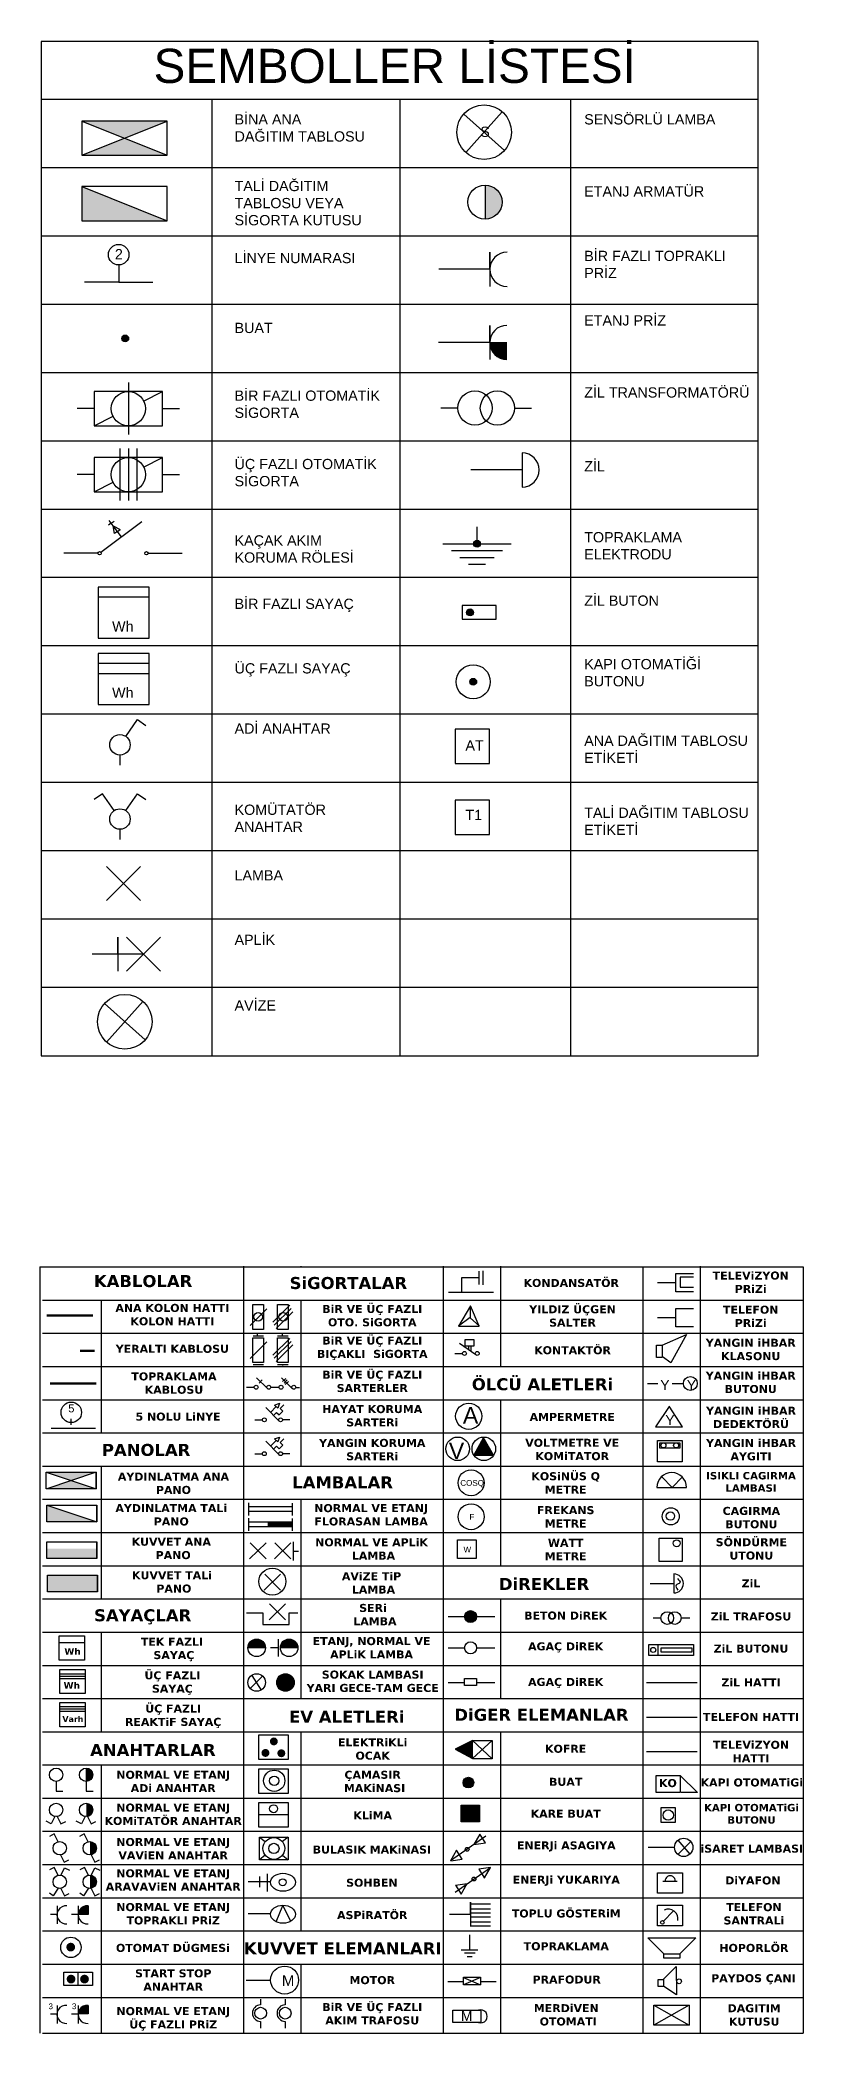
# Model space of a CAD drawing. Header units: millimetres. Extents: x 1527 to 1731, y 654 to 738.
# Drawn here: x 1526.87 to 1545.43, y 673.92 to 722.36 of the extents above; entities that cross this region are included whole.
import ezdxf

# ---------------------------------------------------------------- set-up
doc = ezdxf.new("R2010")
doc.units = ezdxf.units.MM
for name, pattern in [('ACAD_ISO04W100', [30, 24, -3, 0, -3]), ('ACAD_ISO08W100', [36, 24, -3, 6, -3]), ('ACAD_ISO12W100', [21, 12, -3, 0, -3, 0, -3]), ('ACAD_ISO14W100', [24, 12, -3, 0, -3, 0, -3, 0, -3])]:
    doc.linetypes.add(name, pattern=pattern)
doc.layers.add('aydınlatma', color=5, linetype='Continuous')
doc.layers.add('semboller', color=7, linetype='Continuous')
doc.styles.get("Standard").update_dxf_attribs({"font": 'arial.ttf'})

msp = doc.modelspace()

# ---------------------------------------------------------------- hatches: boundary and pattern name
for color, points in [(0, [(1537.655, 688.391), (1537.422, 687.965, 0.007283), (1537.427, 687.958), (1537.903, 687.958, 0.000338), (1537.903, 687.958)]), (256, [(1527.632, 687.343), (1527.036, 687.142), (1528.235, 687.142), (1528.235, 687.142)]), (256, [(1527.039, 686.745), (1527.039, 686.745), (1527.039, 686.341), (1528.253, 686.341), (1528.253, 686.341)]), (0, [(1533.006, 686.339), (1532.419, 686.339), (1532.419, 686.225), (1533.006, 686.225)]), (256, [(1528.253, 685.69), (1527.039, 685.69), (1527.039, 685.451), (1528.253, 685.451)]), (256, [(1528.271, 685.042), (1527.057, 685.042), (1527.057, 684.637), (1528.271, 684.637)]), (0, [(1537.49, 684.038, 1), (1537.198, 684.038, 1)]), (0, [(1532.353, 683.288, 0.959216), (1531.927, 683.288)]), (0, [(1532.717, 683.288), (1533.142, 683.288, 0.959216)]), (0, [(1533.054, 682.437, 1), (1532.628, 682.437, 1)]), (0, [(1532.656, 681.005, 1), (1532.463, 681.005, 1)]), (0, [(1532.452, 680.725, 1), (1532.258, 680.725, 1)]), (0, [(1532.838, 680.717, 1), (1532.644, 680.717, 1)]), (0, [(1537.39, 680.586), (1537.39, 681.03), (1536.968, 680.816)]), (0, [(1527.998, 680.03, 0.405767), (1528.157, 680.194, 0.405767), (1527.998, 680.357)]), (0, [(1537.42, 680.003, 1), (1537.16, 680.003, 1)]), (0, [(1527.998, 679.177, 0.405767), (1528.157, 679.34, 0.405767), (1527.998, 679.504)]), (0, [(1537.558, 679.459), (1537.114, 679.459), (1537.114, 679.054), (1537.558, 679.054)]), (0, [(1528.087, 678.246, 0.405767), (1528.245, 678.409, 0.405767), (1528.087, 678.572)]), (0, [(1528.087, 677.43, 0.405767), (1528.245, 677.594, 0.405767), (1528.087, 677.757)]), (0, [(1528.043, 677.01, 0.432188), (1527.802, 676.8), (1528.043, 676.8)]), (0, [(1527.513, 676.006, 1), (1527.727, 676.006, 1)]), (0, [(1527.521, 675.229, 1), (1527.735, 675.229, 1)]), (0, [(1527.848, 675.229, 1), (1528.062, 675.229, 1)]), (0, [(1528.043, 674.381), (1528.043, 674.591, 0.432188), (1527.802, 674.381)])]:
    msp.add_hatch(color=color).paths.add_polyline_path(points)
h = msp.add_hatch(color=256)
h.paths.add_polyline_path([(1528.235, 687.546), (1527.022, 687.546), (1527.632, 687.343)])
h.paths.add_polyline_path([(1527.632, 687.343), (1527.036, 687.142), (1528.235, 687.142), (1528.235, 687.142)])
at = {"layer": 'semboller'}
h = msp.add_hatch(color=256, dxfattribs=at)
h.dxf.hatch_style = 1
h.paths.add_polyline_path([(1529.962, 720.382), (1527.887, 720.382), (1528.925, 719.967)])
h.paths.add_polyline_path([(1529.962, 719.552), (1528.925, 719.967), (1527.887, 719.552)])
h.paths.add_polyline_path([(1527.887, 718.791), (1527.887, 717.961), (1529.962, 717.961)])
h = msp.add_hatch(color=256, dxfattribs=at)
h.dxf.hatch_style = 1
h.paths.add_polyline_path([(1538.109, 718.414, 0.414214), (1537.694, 718.829), (1537.694, 717.999, 0.414214)])
h = msp.add_hatch(color=256, dxfattribs=at)
h.dxf.hatch_style = 1
h.paths.add_polyline_path([(1529.029, 715.101, 1), (1528.863, 715.101, 1)])
h = msp.add_hatch(color=256, dxfattribs=at)
h.dxf.hatch_style = 1
h.paths.add_polyline_path([(1538.225, 715.003), (1537.81, 715.003, 0.414214), (1538.225, 714.588)])
h = msp.add_hatch(color=256, dxfattribs=at)
h.dxf.hatch_style = 1
h.paths.add_polyline_path([(1537.583, 710.11), (1537.417, 710.11, 1)])
h.paths.add_polyline_path([(1537.5, 710.193, 0.414214), (1537.417, 710.11), (1537.5, 710.11)])
h.paths.add_polyline_path([(1537.5, 710.193), (1537.5, 710.11), (1537.583, 710.11, 0.414214)])
h = msp.add_hatch(color=256, dxfattribs=at)
h.dxf.hatch_style = 1
h.paths.add_polyline_path([(1537.412, 708.444, 1), (1537.246, 708.444, 1)])
h = msp.add_hatch(color=256, dxfattribs=at)
h.dxf.hatch_style = 1
h.paths.add_polyline_path([(1537.49, 706.756, 1), (1537.324, 706.756, 1)])

# ---------------------------------------------------------------- linework, layer by layer
for p, q in [((1526.869, 692.537), (1545.43, 692.537)), ((1526.869, 692.537), (1526.869, 673.916)), ((1531.822, 692.551), (1531.822, 673.916)), ((1533.215, 692.551), (1533.215, 692.537)), ((1536.678, 692.551), (1536.678, 673.916)), ((1538.071, 692.551), (1538.071, 690.116)), ((1541.535, 692.537), (1541.535, 673.916)), ((1542.927, 692.551), (1542.927, 673.916)), ((1545.43, 692.537), (1545.43, 673.916)), ((1526.937, 691.73), (1545.43, 691.73)), ((1528.359, 691.73), (1528.359, 688.502)), ((1533.215, 691.73), (1533.215, 687.696)), ((1526.937, 690.923), (1545.43, 690.923)), ((1526.937, 690.116), (1545.43, 690.116)), ((1526.937, 689.309), (1545.43, 689.309)), ((1527.622, 688.844), (1527.622, 688.702)), ((1538.071, 689.309), (1538.071, 685.275)), ((1526.937, 688.502), (1545.43, 688.502)), ((1527.143, 688.621), (1528.22, 688.621)), ((1526.937, 687.696), (1545.43, 687.696)), ((1527.022, 687.546), (1528.235, 687.142)), ((1528.235, 687.546), (1527.036, 687.142)), ((1528.235, 687.142), (1528.235, 687.546)), ((1528.359, 687.696), (1528.359, 684.468)), ((1526.937, 686.889), (1545.43, 686.889)), ((1527.039, 686.745), (1528.253, 686.341)), ((1528.253, 686.341), (1528.253, 686.745)), ((1533.215, 686.889), (1533.215, 682.047)), ((1526.937, 686.082), (1545.43, 686.082)), ((1528.253, 685.451), (1528.253, 685.855)), ((1526.937, 685.275), (1545.43, 685.275)), ((1528.271, 684.637), (1528.271, 685.042)), ((1526.937, 684.468), (1545.43, 684.468)), ((1538.071, 684.468), (1538.071, 682.047)), ((1526.937, 683.661), (1545.43, 683.661)), ((1528.359, 683.661), (1528.359, 681.241)), ((1526.937, 682.854), (1545.43, 682.854)), ((1526.937, 682.047), (1545.43, 682.047)), ((1526.937, 681.241), (1545.43, 681.241)), ((1533.215, 681.241), (1533.215, 676.399)), ((1538.071, 681.241), (1538.071, 673.916)), ((1526.937, 680.434), (1545.43, 680.434)), ((1528.359, 680.434), (1528.359, 673.916)), ((1526.937, 679.627), (1545.43, 679.627)), ((1526.937, 678.82), (1545.43, 678.82)), ((1526.937, 678.013), (1545.43, 678.013)), ((1526.937, 677.206), (1545.43, 677.206)), ((1526.937, 676.399), (1545.43, 676.399)), ((1526.937, 675.593), (1545.43, 675.593)), ((1533.215, 675.593), (1533.215, 673.916)), ((1526.937, 674.785), (1545.43, 674.785)), ((1526.937, 673.916), (1545.43, 673.916))]:
    msp.add_line(p, q)
at = {"color": 0}
for p, q in [((1537.133, 691.924), (1537.133, 692.281)), ((1537.133, 692.281), (1537.546, 692.281)), ((1537.546, 692.432), (1537.546, 692.106)), ((1537.641, 692.44), (1537.641, 692.098)), ((1542.333, 692.379), (1542.763, 692.379)), ((1542.333, 691.934), (1542.333, 692.379)), ((1542.44, 692.287), (1542.44, 692.041)), ((1542.763, 692.287), (1542.44, 692.287)), ((1536.807, 691.924), (1537.903, 691.924)), ((1542.333, 692.149), (1541.887, 692.149)), ((1542.763, 691.934), (1542.333, 691.934)), ((1542.44, 692.041), (1542.763, 692.041)), ((1532.391, 691.521), (1531.982, 691.113)), ((1532.947, 691.603), (1532.538, 691.194)), ((1532.98, 691.529), (1532.571, 691.121)), ((1533.021, 691.448), (1532.612, 691.039)), ((1537.34, 691.59), (1537.046, 691.098)), ((1537.332, 691.304), (1537.046, 691.098)), ((1537.332, 691.574), (1537.332, 691.304)), ((1537.332, 691.296), (1537.562, 691.098)), ((1537.554, 691.098), (1537.34, 691.59)), ((1542.333, 691.296), (1541.887, 691.296)), ((1542.333, 691.527), (1542.763, 691.527)), ((1542.333, 691.081), (1542.333, 691.527)), ((1532.053, 690.861), (1532.31, 690.861)), ((1532.162, 690.859), (1532.162, 690.901)), ((1532.947, 690.798), (1532.538, 690.389)), ((1532.648, 690.861), (1532.911, 690.861)), ((1532.769, 690.859), (1532.769, 690.901)), ((1537.046, 691.098), (1537.554, 691.098)), ((1542.002, 690.634), (1542.594, 690.895)), ((1542.594, 690.895), (1542.21, 690.204)), ((1542.763, 691.081), (1542.333, 691.081)), ((1532.391, 690.716), (1531.982, 690.308)), ((1532.98, 690.724), (1532.571, 690.316)), ((1533.021, 690.643), (1532.612, 690.234)), ((1536.958, 690.433), (1537.146, 690.433)), ((1537.468, 690.403), (1537.076, 690.675)), ((1537.29, 690.612), (1537.29, 690.533)), ((1537.346, 690.612), (1537.346, 690.485)), ((1542.21, 690.204), (1542.01, 690.35)), ((1532.053, 690.165), (1532.31, 690.165)), ((1532.401, 689.584), (1532.14, 689.845)), ((1532.175, 690.166), (1532.175, 690.145)), ((1532.648, 690.165), (1532.911, 690.165)), ((1533.007, 689.584), (1532.746, 689.845)), ((1532.849, 689.827), (1532.771, 689.748)), ((1532.773, 690.166), (1532.773, 690.141)), ((1531.891, 689.614), (1532.079, 689.614)), ((1532.279, 689.79), (1532.2, 689.711)), ((1532.485, 689.614), (1532.686, 689.614)), ((1532.886, 689.79), (1532.807, 689.711)), ((1532.916, 689.754), (1532.837, 689.675)), ((1533.092, 689.608), (1533.183, 689.608)), ((1541.641, 689.702), (1541.895, 689.702)), ((1542.241, 689.702), (1542.522, 689.702)), ((1532.686, 688.79), (1532.362, 689.121)), ((1532.475, 689.002), (1532.615, 689.143)), ((1532.548, 688.929), (1532.622, 689.002)), ((1532.573, 689.178), (1532.695, 689.222)), ((1532.656, 689.105), (1532.577, 689.178)), ((1532.622, 689.002), (1532.685, 688.939)), ((1532.695, 689.222), (1532.656, 689.105)), ((1532.685, 688.939), (1532.778, 689.032)), ((1532.715, 689.095), (1532.803, 689.183)), ((1532.778, 689.032), (1532.715, 689.095)), ((1542.172, 689.145), (1541.841, 688.654)), ((1542.495, 688.654), (1542.172, 689.153)), ((1532.1, 688.82), (1532.288, 688.82)), ((1532.573, 688.355), (1532.695, 688.399)), ((1532.656, 688.282), (1532.577, 688.355)), ((1532.695, 688.399), (1532.656, 688.282)), ((1532.715, 688.272), (1532.803, 688.36)), ((1532.952, 688.82), (1532.764, 688.82)), ((1537.657, 688.394), (1537.419, 687.958)), ((1537.903, 687.958), (1537.649, 688.402)), ((1541.841, 688.654), (1542.495, 688.654)), ((1532.1, 687.997), (1532.288, 687.997)), ((1532.686, 687.967), (1532.362, 688.298)), ((1532.475, 688.179), (1532.615, 688.32)), ((1532.548, 688.106), (1532.622, 688.179)), ((1532.622, 688.179), (1532.685, 688.116)), ((1532.685, 688.116), (1532.778, 688.208)), ((1532.778, 688.208), (1532.715, 688.272)), ((1532.952, 687.997), (1532.764, 687.997)), ((1537.419, 687.958), (1537.903, 687.958)), ((1541.995, 687.439), (1542.248, 687.178)), ((1542.248, 687.178), (1542.494, 687.432)), ((1541.872, 687.178), (1542.594, 687.178)), ((1531.942, 686.806), (1531.942, 686.498)), ((1531.942, 686.715), (1533.006, 686.715)), ((1531.942, 686.6), (1533.006, 686.6)), ((1531.942, 686.431), (1531.942, 686.122)), ((1533.006, 686.795), (1533.006, 686.498)), ((1533.006, 686.419), (1533.006, 686.122)), ((1531.942, 686.339), (1533.006, 686.339)), ((1531.942, 686.225), (1533.006, 686.225)), ((1532.419, 686.339), (1532.419, 686.225)), ((1532.37, 685.833), (1531.971, 685.446)), ((1531.982, 685.833), (1532.37, 685.446)), ((1532.973, 685.833), (1532.575, 685.446)), ((1532.585, 685.833), (1532.973, 685.446)), ((1533.027, 685.855), (1533.027, 685.403)), ((1533.027, 685.629), (1533.156, 685.629)), ((1542.286, 685.074), (1542.286, 684.613)), ((1541.71, 684.843), (1542.294, 684.843)), ((1531.891, 684.131), (1532.29, 684.131)), ((1532.29, 684.131), (1532.29, 683.847)), ((1532.84, 684.345), (1532.442, 683.957)), ((1532.452, 684.345), (1532.84, 683.957)), ((1532.929, 683.847), (1532.929, 684.131)), ((1532.929, 684.131), (1533.142, 684.131)), ((1536.8, 684.038), (1537.198, 684.038)), ((1537.49, 684.038), (1537.934, 684.038)), ((1541.779, 684.006), (1541.971, 684.006)), ((1542.463, 684.006), (1542.678, 684.006)), ((1532.29, 683.847), (1532.929, 683.847)), ((1527.343, 683.409), (1527.964, 683.409)), ((1531.927, 683.288), (1532.353, 683.288)), ((1532.663, 683.279), (1532.477, 683.279)), ((1532.663, 683.491), (1532.663, 683.066)), ((1532.717, 683.288), (1533.142, 683.288)), ((1536.8, 683.28), (1537.198, 683.28)), ((1537.49, 683.28), (1537.934, 683.28)), ((1541.894, 683.358), (1541.894, 683.09)), ((1527.353, 682.65), (1527.974, 682.65)), ((1527.353, 682.592), (1527.974, 682.592)), ((1532.291, 682.597), (1531.981, 682.287)), ((1532.025, 682.606), (1532.247, 682.251)), ((1527.353, 682.535), (1527.974, 682.535)), ((1536.8, 682.439), (1537.198, 682.439)), ((1537.49, 682.439), (1537.934, 682.439)), ((1527.353, 681.853), (1527.974, 681.853)), ((1527.353, 681.795), (1527.974, 681.795)), ((1527.353, 681.738), (1527.974, 681.738)), ((1537.39, 681.03), (1536.968, 680.816)), ((1536.968, 680.816), (1537.39, 680.586)), ((1537.865, 681.03), (1537.39, 680.586)), ((1537.39, 681.03), (1537.865, 680.578)), ((1527.998, 680.357), (1527.998, 679.999)), ((1542.443, 680.179), (1542.858, 679.765)), ((1527.267, 680.036), (1527.267, 679.795)), ((1527.267, 679.795), (1527.431, 679.795)), ((1527.998, 680.036), (1527.998, 679.795)), ((1527.998, 679.795), (1528.162, 679.795)), ((1542.858, 679.765), (1542.462, 679.765)), ((1527.236, 679.18), (1527.147, 679.002)), ((1527.293, 679.177), (1527.382, 678.999)), ((1527.971, 679.18), (1527.882, 679.002)), ((1528.028, 679.177), (1528.117, 678.999)), ((1532.198, 679.227), (1532.909, 679.227)), ((1527.147, 679.002), (1527.019, 679.065)), ((1527.217, 678.756), (1527.102, 678.696)), ((1527.315, 678.568), (1527.217, 678.756)), ((1527.382, 678.999), (1527.498, 679.057)), ((1527.882, 679.002), (1527.754, 679.065)), ((1527.948, 678.756), (1527.833, 678.696)), ((1528.046, 678.568), (1527.948, 678.756)), ((1528.117, 678.999), (1528.232, 679.057)), ((1532.212, 678.677), (1532.35, 678.569)), ((1532.907, 678.677), (1532.769, 678.569)), ((1537.716, 678.701), (1536.857, 678.103)), ((1537.568, 678.751), (1537.423, 678.496)), ((1537.707, 678.537), (1537.567, 678.754)), ((1527.368, 678.246), (1527.457, 678.068)), ((1528.116, 678.246), (1528.205, 678.068)), ((1532.35, 678.24), (1532.212, 678.131)), ((1532.769, 678.24), (1532.907, 678.131)), ((1537.002, 678.359), (1536.857, 678.103)), ((1537.141, 678.144), (1537.001, 678.361)), ((1537.419, 678.493), (1537.419, 678.493)), ((1537.425, 678.499), (1537.705, 678.54)), ((1542.306, 678.429), (1541.66, 678.429)), ((1542.382, 678.602), (1542.677, 678.266)), ((1542.7, 678.569), (1542.385, 678.255)), ((1527.217, 677.941), (1527.102, 677.881)), ((1527.315, 677.752), (1527.217, 677.941)), ((1527.381, 677.75), (1527.471, 677.933)), ((1527.457, 678.068), (1527.573, 678.126)), ((1527.471, 677.933), (1527.594, 677.876)), ((1527.954, 677.941), (1527.839, 677.881)), ((1528.053, 677.752), (1527.954, 677.941)), ((1528.118, 677.75), (1528.208, 677.933)), ((1528.205, 678.068), (1528.321, 678.126)), ((1528.208, 677.933), (1528.331, 677.876)), ((1532.211, 677.721), (1532.211, 677.462)), ((1532.396, 677.786), (1532.396, 677.36)), ((1536.853, 678.101), (1536.853, 678.101)), ((1536.859, 678.106), (1537.139, 678.147)), ((1536.969, 677.345), (1537.828, 677.942)), ((1537.544, 677.901), (1537.684, 677.685)), ((1537.826, 677.939), (1537.545, 677.898)), ((1537.683, 677.687), (1537.828, 677.942)), ((1537.832, 677.945), (1537.832, 677.945)), ((1527.194, 677.253), (1527.104, 677.316)), ((1527.317, 677.436), (1527.194, 677.253)), ((1527.378, 677.431), (1527.467, 677.252)), ((1527.467, 677.252), (1527.583, 677.31)), ((1527.931, 677.253), (1527.841, 677.316)), ((1528.055, 677.436), (1527.931, 677.253)), ((1528.115, 677.431), (1528.204, 677.252)), ((1528.204, 677.252), (1528.32, 677.31)), ((1532.48, 677.592), (1531.933, 677.592)), ((1536.977, 677.509), (1537.118, 677.292)), ((1537.26, 677.547), (1536.979, 677.506)), ((1537.117, 677.294), (1537.262, 677.55)), ((1537.265, 677.552), (1537.265, 677.552)), ((1542.015, 677.609), (1542.367, 677.609)), ((1527.294, 676.799), (1527.127, 676.799)), ((1527.287, 677.01), (1527.287, 676.572)), ((1527.809, 676.799), (1527.642, 676.799)), ((1527.801, 677.01), (1527.801, 676.572)), ((1528.043, 676.8), (1527.802, 676.8)), ((1528.043, 677.009), (1528.043, 676.8)), ((1532.48, 676.814), (1531.933, 676.814)), ((1532.619, 676.618), (1532.776, 677.016)), ((1532.776, 677.016), (1532.961, 676.637)), ((1536.827, 676.804), (1537.339, 676.804)), ((1537.339, 676.804), (1537.339, 677.097)), ((1537.339, 677.097), (1537.339, 676.511)), ((1537.339, 677.059), (1537.828, 677.059)), ((1537.339, 676.939), (1537.828, 676.939)), ((1537.339, 676.841), (1537.828, 676.841)), ((1537.339, 676.744), (1537.828, 676.744)), ((1542.025, 676.63), (1542.28, 676.885)), ((1537.316, 676.305), (1537.316, 675.952)), ((1537.339, 676.624), (1537.828, 676.624)), ((1537.339, 676.526), (1537.828, 676.526)), ((1537.113, 675.944), (1537.519, 675.944)), ((1537.196, 675.869), (1537.452, 675.869)), ((1537.264, 675.779), (1537.384, 675.779)), ((1541.654, 676.231), (1542.044, 675.842)), ((1541.654, 676.231), (1542.424, 676.231)), ((1542.424, 676.231), (1542.824, 676.231)), ((1542.434, 675.842), (1542.824, 676.231)), ((1527.795, 675.395), (1527.795, 675.074)), ((1537.583, 675.271), (1537.169, 675.086)), ((1537.169, 675.271), (1537.583, 675.086)), ((1542.037, 675.226), (1542.344, 675.532)), ((1542.344, 675.532), (1542.35, 674.849)), ((1531.886, 675.205), (1532.47, 675.205)), ((1536.787, 675.169), (1537.171, 675.169)), ((1537.584, 675.169), (1537.968, 675.169)), ((1542.35, 674.849), (1542.044, 675.047)), ((1527.294, 674.38), (1527.127, 674.38)), ((1527.287, 674.591), (1527.287, 674.153)), ((1527.809, 674.38), (1527.642, 674.38)), ((1527.801, 674.591), (1527.801, 674.153)), ((1528.043, 674.381), (1527.802, 674.381)), ((1528.043, 674.59), (1528.043, 674.381)), ((1532.236, 674.745), (1532.236, 674.602)), ((1532.835, 674.745), (1532.835, 674.602)), ((1542.657, 674.598), (1541.795, 674.107)), ((1541.795, 674.598), (1542.657, 674.107)), ((1532.236, 674.199), (1532.236, 674.039)), ((1532.835, 674.199), (1532.835, 674.039))]:
    msp.add_line(p, q, dxfattribs=at)
at = {"lineweight": 70}
for p, q in [((1527.043, 691.353), (1528.159, 691.353)), ((1527.853, 690.498), (1528.2, 690.498))]:
    msp.add_line(p, q, dxfattribs=at)
at = {"linetype": 'ACAD_ISO08W100', "lineweight": 70}
msp.add_line((1527.121, 689.707), (1528.24, 689.707), dxfattribs=at)
at = {"color": 0, "linetype": 'ACAD_ISO04W100'}
msp.add_line((1541.619, 682.436), (1542.851, 682.436), dxfattribs=at)
at = {"color": 0, "linetype": 'ACAD_ISO12W100'}
msp.add_line((1541.619, 681.596), (1542.851, 681.596), dxfattribs=at)
at = {"color": 0, "linetype": 'ACAD_ISO14W100'}
msp.add_line((1541.619, 680.757), (1542.851, 680.757), dxfattribs=at)
at = {"color": 0}
for points in [[(1532.05, 691.62), (1532.311, 691.62), (1532.311, 691.015), (1532.05, 691.015)], [(1532.647, 691.62), (1532.909, 691.62), (1532.909, 691.015), (1532.647, 691.015)], [(1532.05, 690.815), (1532.311, 690.815), (1532.311, 690.21), (1532.05, 690.21)], [(1532.647, 690.815), (1532.909, 690.815), (1532.909, 690.21), (1532.647, 690.21)], [(1537.211, 690.771), (1537.425, 690.771), (1537.425, 690.612), (1537.211, 690.612)], [(1541.864, 690.634), (1542.002, 690.634), (1542.002, 690.335), (1541.864, 690.335)], [(1541.887, 688.322), (1542.487, 688.322), (1542.487, 687.8), (1541.887, 687.8)], [(1541.948, 688.261), (1542.433, 688.261), (1542.433, 688.13), (1541.948, 688.13)], [(1541.925, 685.943), (1542.486, 685.943), (1542.486, 685.375), (1541.925, 685.375)], [(1537.022, 685.9), (1537.482, 685.9), (1537.482, 685.448), (1537.022, 685.448)], [(1527.343, 683.57), (1527.959, 683.57), (1527.959, 682.982), (1527.343, 682.982)], [(1541.679, 683.358), (1542.763, 683.358), (1542.763, 683.09), (1541.679, 683.09)], [(1541.979, 683.282), (1542.724, 683.282), (1542.724, 683.174), (1541.979, 683.174)], [(1527.352, 682.754), (1527.968, 682.754), (1527.968, 682.166), (1527.352, 682.166)], [(1537.198, 682.536), (1537.49, 682.536), (1537.49, 682.367), (1537.198, 682.367)], [(1527.352, 681.947), (1527.968, 681.947), (1527.968, 681.359), (1527.352, 681.359)], [(1532.198, 681.162), (1532.909, 681.162), (1532.909, 680.566), (1532.198, 680.566)], [(1537.39, 681.03), (1537.865, 681.03), (1537.865, 680.578), (1537.39, 680.578)], [(1532.198, 680.34), (1532.909, 680.34), (1532.909, 679.743), (1532.198, 679.743)], [(1541.858, 680.179), (1542.443, 680.179), (1542.443, 679.765), (1541.858, 679.765)], [(1532.198, 679.517), (1532.909, 679.517), (1532.909, 678.921), (1532.198, 678.921)], [(1537.114, 679.459), (1537.558, 679.459), (1537.558, 679.054), (1537.114, 679.054)], [(1541.975, 679.399), (1542.319, 679.399), (1542.319, 679.038), (1541.975, 679.038)], [(1532.212, 678.677), (1532.907, 678.677), (1532.907, 678.131), (1532.212, 678.131)], [(1541.888, 677.815), (1542.495, 677.815), (1542.495, 677.317), (1541.888, 677.317)], [(1541.888, 677.023), (1542.495, 677.023), (1542.495, 676.525), (1541.888, 676.525)], [(1542.044, 675.842), (1542.434, 675.842), (1542.434, 675.734), (1542.044, 675.734)], [(1527.45, 675.395), (1528.148, 675.395), (1528.148, 675.074), (1527.45, 675.074)], [(1537.171, 675.274), (1537.584, 675.274), (1537.584, 675.086), (1537.171, 675.086)], [(1541.903, 675.22), (1542.037, 675.22), (1542.037, 675.047), (1541.903, 675.047)], [(1536.911, 674.471), (1537.592, 674.471), (1537.592, 674.175), (1536.911, 674.175)], [(1541.795, 674.598), (1542.657, 674.598), (1542.657, 674.107), (1541.795, 674.107)]]:
    msp.add_lwpolyline(points, close=True, dxfattribs=at)
for points in [[(1527.022, 687.546), (1528.235, 687.546), (1528.235, 687.142), (1527.022, 687.142)], [(1527.039, 686.745), (1528.253, 686.745), (1528.253, 686.341), (1527.039, 686.341)], [(1527.039, 685.855), (1528.253, 685.855), (1528.253, 685.451), (1527.039, 685.451)], [(1527.057, 685.042), (1528.271, 685.042), (1528.271, 684.637), (1527.057, 684.637)]]:
    msp.add_lwpolyline(points, close=True)
for centre, radius in [((1532.178, 691.325), 0.106), ((1532.784, 691.325), 0.106), ((1537.195, 690.433), 0.0485), ((1537.504, 690.433), 0.0485), ((1542.687, 689.702), 0.169), ((1532.128, 689.614), 0.0485), ((1532.437, 689.614), 0.0485), ((1532.734, 689.614), 0.0485), ((1533.044, 689.614), 0.0485), ((1532.328, 688.82), 0.0469), ((1532.724, 688.82), 0.0469), ((1537.299, 688.908), 0.319), ((1537.029, 688.116), 0.286), ((1537.665, 688.116), 0.286), ((1532.328, 687.997), 0.0469), ((1532.724, 687.997), 0.0469), ((1542.033, 688.2), 0.0615), ((1542.341, 688.2), 0.0615), ((1537.355, 687.291), 0.315), ((1537.355, 686.466), 0.315), ((1542.21, 686.475), 0.207), ((1542.202, 686.483), 0.103), ((1542.356, 685.82), 0.0846), ((1537.344, 684.038), 0.146), ((1542.125, 684.003), 0.154), ((1542.309, 684.003), 0.154), ((1532.14, 683.279), 0.213), ((1532.93, 683.279), 0.213), ((1537.344, 683.28), 0.146), ((1541.785, 683.227), 0.0615), ((1532.14, 682.437), 0.213), ((1532.841, 682.437), 0.213), ((1527.265, 680.194), 0.163), ((1527.994, 680.194), 0.163), ((1532.569, 680.049), 0.258), ((1532.569, 680.049), 0.113), ((1537.29, 680.003), 0.13), ((1527.265, 679.34), 0.163), ((1527.994, 679.34), 0.163), ((1532.553, 679.37), 0.0969), ((1542.151, 679.215), 0.126), ((1532.56, 678.404), 0.266), ((1527.353, 678.409), 0.163), ((1528.082, 678.409), 0.163), ((1532.56, 678.404), 0.125), ((1537.259, 678.384), 0.0459), ((1542.525, 678.43), 0.223), ((1527.353, 677.594), 0.163), ((1528.082, 677.594), 0.163), ((1537.426, 677.661), 0.0459), ((1532.776, 677.582), 0.0839), ((1527.625, 676), 0.248), ((1542.006, 676.605), 0.0447), ((1532.82, 675.205), 0.34), ((1542.414, 675.175), 0.0579), ((1532.238, 674.401), 0.142), ((1532.837, 674.401), 0.142)]:
    msp.add_circle(centre, radius, dxfattribs=at)
msp.add_circle((1527.633, 689.002), 0.249)
for centre, radius, start, end in [((1542.233, 687.178), 0.361, 0, 180), ((1542.286, 684.843), 0.231, 270, 90), ((1542.197, 677.615), 0.124, 357.048, 182.952), ((1527.506, 676.791), 0.22, 84.0622, 275.9378), ((1528.021, 676.791), 0.22, 84.0622, 275.9378), ((1542.152, 676.693), 0.235, 349.1882, 115.7434), ((1527.506, 674.372), 0.22, 84.0622, 275.9378), ((1528.021, 674.372), 0.22, 84.0622, 275.9378), ((1532.238, 674.401), 0.201, 90.497, 269.503), ((1532.837, 674.401), 0.201, 90.497, 269.503), ((1537.592, 674.323), 0.158, 249.4451, 110.5549)]:
    msp.add_arc(centre, radius, start, end, dxfattribs=at)
for centre in [(1532.781, 677.582), (1532.781, 676.805)]:
    msp.add_ellipse(centre, major_axis=(-0.301, 0), ratio=0.723077, dxfattribs=at)
msp.add_spline([(1542.371, 684.966), (1542.432, 684.859), (1542.34, 684.805), (1542.386, 684.682)], degree=3, dxfattribs=at)
at = {"layer": 'aydınlatma', "color": 0}
for p, q in [((1532.725, 685.071), (1532.326, 684.684)), ((1532.337, 685.071), (1532.725, 684.684))]:
    msp.add_line(p, q, dxfattribs=at)
msp.add_circle((1532.522, 684.889), 0.329, dxfattribs=at)
at = {"layer": 'semboller'}
for p, q in [((1544.335, 722.318), (1526.904, 722.318)), ((1526.904, 722.318), (1526.904, 697.666)), ((1544.335, 697.666), (1544.335, 722.318)), ((1544.335, 720.907), (1526.904, 720.907)), ((1531.054, 720.907), (1531.054, 697.666)), ((1535.619, 720.907), (1535.619, 697.666)), ((1539.77, 720.907), (1539.77, 697.666)), ((1529.962, 720.382), (1527.887, 720.382)), ((1527.887, 720.382), (1527.887, 719.552)), ((1527.887, 719.552), (1529.962, 720.382)), ((1527.887, 720.382), (1529.962, 719.552)), ((1529.962, 719.552), (1529.962, 720.382)), ((1537.178, 720.555), (1538.166, 719.668)), ((1538.115, 720.606), (1537.228, 719.617)), ((1527.887, 719.552), (1529.962, 719.552)), ((1544.335, 719.247), (1526.904, 719.247)), ((1529.962, 718.791), (1527.887, 718.791)), ((1527.887, 718.791), (1527.887, 717.961)), ((1527.887, 718.791), (1529.962, 717.961)), ((1529.962, 717.961), (1529.962, 718.791)), ((1537.694, 718.829), (1537.694, 717.999)), ((1527.887, 717.961), (1529.962, 717.961)), ((1544.335, 717.587), (1526.904, 717.587)), ((1537.814, 716.781), (1537.814, 717.196)), ((1537.814, 717.196), (1537.814, 716.366)), ((1528.786, 716.472), (1527.956, 716.472)), ((1528.786, 716.887), (1528.786, 716.472)), ((1528.786, 716.472), (1529.616, 716.472)), ((1537.814, 716.781), (1536.569, 716.781)), ((1544.335, 715.927), (1526.904, 715.927)), ((1537.81, 715.003), (1536.565, 715.003)), ((1537.81, 715.003), (1537.81, 715.418)), ((1537.81, 715.418), (1537.81, 714.588)), ((1537.81, 715.003), (1538.225, 715.003)), ((1544.335, 714.267), (1526.904, 714.267)), ((1529.022, 714.026), (1529.022, 712.766)), ((1529.852, 713.809), (1528.192, 713.809)), ((1528.192, 713.809), (1528.192, 712.979)), ((1529.393, 713.58), (1529.852, 713.809)), ((1529.852, 712.979), (1529.852, 713.809)), ((1528.192, 713.394), (1527.777, 713.394)), ((1528.192, 712.979), (1528.651, 713.209)), ((1529.852, 713.394), (1530.267, 713.394)), ((1537.035, 713.41), (1536.62, 713.41)), ((1538.41, 713.41), (1538.825, 713.41)), ((1544.335, 712.607), (1526.904, 712.607)), ((1528.192, 712.979), (1529.852, 712.979)), ((1529.852, 712.206), (1528.192, 712.206)), ((1528.192, 712.206), (1528.192, 711.376)), ((1528.814, 712.423), (1528.814, 711.162)), ((1529.022, 712.423), (1529.022, 711.162)), ((1529.229, 712.423), (1529.229, 711.162)), ((1529.393, 711.976), (1529.852, 712.206)), ((1529.852, 711.376), (1529.852, 712.206)), ((1538.595, 712.319), (1538.595, 711.489)), ((1528.192, 711.791), (1527.777, 711.791)), ((1528.192, 711.376), (1528.651, 711.605)), ((1529.852, 711.791), (1530.267, 711.791)), ((1538.595, 711.904), (1537.35, 711.904)), ((1528.192, 711.376), (1529.852, 711.376)), ((1544.335, 710.947), (1526.904, 710.947)), ((1528.354, 709.905), (1529.353, 710.648)), ((1528.656, 710.543), (1528.556, 710.676)), ((1528.606, 710.609), (1528.673, 710.659)), ((1528.606, 710.609), (1528.539, 710.56)), ((1528.854, 710.277), (1528.656, 710.543)), ((1528.688, 710.36), (1528.656, 710.543)), ((1528.656, 710.543), (1528.821, 710.459)), ((1528.755, 710.41), (1528.688, 710.36)), ((1528.755, 710.41), (1528.821, 710.459)), ((1537.5, 710.11), (1537.5, 710.525)), ((1528.28, 709.88), (1527.45, 709.88)), ((1529.503, 709.88), (1530.333, 709.88)), ((1536.67, 710.11), (1538.33, 710.11)), ((1536.878, 709.944), (1538.123, 709.944)), ((1537.085, 709.778), (1537.915, 709.778)), ((1544.335, 709.287), (1526.904, 709.287)), ((1537.293, 709.612), (1537.708, 709.612)), ((1529.531, 709.059), (1528.286, 709.059)), ((1528.286, 709.059), (1528.286, 707.814)), ((1529.531, 708.81), (1528.286, 708.81)), ((1529.531, 707.814), (1529.531, 709.059)), ((1537.967, 708.609), (1537.137, 708.609)), ((1537.137, 708.609), (1537.137, 708.277)), ((1537.137, 708.277), (1537.967, 708.277)), ((1537.967, 708.277), (1537.967, 708.609)), ((1528.286, 707.814), (1529.531, 707.814)), ((1544.335, 707.627), (1526.904, 707.627)), ((1529.531, 707.448), (1528.286, 707.448)), ((1528.286, 707.448), (1528.286, 706.203)), ((1529.531, 706.203), (1529.531, 707.448)), ((1529.531, 707.199), (1528.286, 707.199)), ((1529.531, 706.95), (1528.286, 706.95)), ((1544.335, 705.967), (1526.904, 705.967)), ((1528.286, 706.203), (1529.531, 706.203)), ((1528.958, 705.43), (1529.242, 705.839)), ((1529.242, 705.839), (1529.446, 705.698)), ((1537.799, 705.604), (1536.969, 705.604)), ((1536.969, 705.604), (1536.969, 704.774)), ((1537.799, 704.774), (1537.799, 705.604)), ((1528.817, 704.976), (1528.817, 704.727)), ((1536.969, 704.774), (1537.799, 704.774)), ((1544.335, 704.307), (1526.904, 704.307)), ((1528.391, 704.035), (1528.187, 703.893)), ((1528.675, 703.626), (1528.391, 704.035)), ((1528.958, 703.626), (1529.242, 704.035)), ((1529.242, 704.035), (1529.446, 703.893)), ((1537.799, 703.878), (1536.969, 703.878)), ((1536.969, 703.878), (1536.969, 703.048)), ((1537.799, 703.048), (1537.799, 703.878)), ((1528.817, 703.172), (1528.817, 702.923)), ((1536.969, 703.048), (1537.799, 703.048)), ((1544.335, 702.647), (1526.904, 702.647)), ((1528.489, 702.27), (1529.319, 701.44)), ((1528.489, 701.44), (1529.319, 702.27)), ((1544.335, 700.987), (1526.904, 700.987)), ((1528.767, 700.139), (1528.767, 700.554)), ((1528.767, 700.554), (1528.767, 699.724)), ((1528.975, 700.554), (1529.805, 699.724)), ((1528.975, 699.724), (1529.805, 700.554)), ((1529.39, 700.139), (1528.145, 700.139)), ((1544.335, 699.326), (1526.904, 699.326)), ((1528.441, 698.94), (1529.429, 698.053)), ((1529.379, 698.991), (1528.492, 698.002)), ((1526.904, 697.666), (1544.335, 697.666))]:
    msp.add_line(p, q, dxfattribs=at)
for centre, radius in [((1537.672, 720.112), 0.664), ((1537.694, 718.414), 0.415), ((1528.786, 717.136), 0.249), ((1528.946, 715.101), 0.083), ((1529.022, 713.394), 0.415), ((1537.45, 713.41), 0.415), ((1537.995, 713.41), 0.415), ((1529.022, 711.791), 0.415), ((1537.5, 710.11), 0.083), ((1528.321, 709.88), 0.0415), ((1529.461, 709.88), 0.0415), ((1537.329, 708.444), 0.083), ((1537.407, 706.756), 0.415), ((1537.407, 706.756), 0.083), ((1528.817, 705.225), 0.249), ((1528.817, 703.421), 0.249), ((1528.935, 698.496), 0.664)]:
    msp.add_circle(centre, radius, dxfattribs=at)
for centre, start, end in [((1538.229, 716.781), 90, 270), ((1538.225, 715.003), 90, 270), ((1538.595, 711.904), 270, 90)]:
    msp.add_arc(centre, 0.415, start, end, dxfattribs=at)

# ---------------------------------------------------------------- texts
for s, insert, char_height, width, attachment_point in [('{\\fVerdana|b1|i0|c0|p34;KABLOLAR}', (1529.38, 692.19), 0.29167, 3.25574, 5), ('{\\fVerdana|b1|i0|c0|p34;SiGORTALAR}', (1534.371, 692.143), 0.29167, 3.25574, 5), ('{\\fVerdana|b1|i0|c0|p34;KONDANSATÖR}', (1539.79, 692.145), 0.19445, 3.25574, 5), ('{\\fVerdana|b1|i0|c0|p34;TELEViZYON PRiZi}', (1544.155, 692.164), 0.19445, 2.44185, 5), ('{\\fVerdana|b1|i0|c0|p34;ANA KOLON HATTI \\PKOLON HATTI}', (1530.091, 691.376), 0.19445, 3.25574, 5), ('{\\fVerdana|b1|i0|c0|p34;BiR VE ÜÇ FAZLI\\POTO. SiGORTA}', (1534.952, 691.351), 0.19445, 3.25574, 5), ('{\\fVerdana|b1|i0|c0|p34;YILDIZ ÜÇGEN \\PSALTER}', (1539.822, 691.343), 0.19445, 3.25574, 5), ('{\\fVerdana|b1|i0|c0|p34;TELEFON\\PPRiZi}', (1544.155, 691.335), 0.19445, 2.44185, 5), ('{\\fVerdana|b1|i0|c0|p34;BiR VE ÜÇ FAZLI\\PBIÇAKLI  SiGORTA}', (1534.952, 690.559), 0.19445, 3.25574, 5), ('{\\fVerdana|b1|i0|c0|p34;YANGIN iHBAR KLASONU}', (1544.155, 690.529), 0.19445, 2.44185, 5), ('{\\fVerdana|b1|i0|c0|p34;YERALTI KABLOSU}', (1530.091, 690.545), 0.19445, 3.25574, 5), ('{\\fVerdana|b1|i0|c0|p34;KONTAKTÖR}', (1539.822, 690.51), 0.19445, 3.25574, 5), ('{\\fVerdana|b1|i0|c0|p34;TOPRAKLAMA KABLOSU}', (1530.131, 689.712), 0.19445, 3.25574, 5), ('{\\fVerdana|b1|i0|c0|p34;BiR VE ÜÇ FAZLI\\PSARTERLER}', (1534.952, 689.753), 0.19445, 3.25574, 5), ('{\\fVerdana|b1|i0|c0|p34;ÖLCÜ ALETLERi}', (1539.091, 689.682), 0.29167, 3.83342, 5), ('{\\fVerdana|b1|i0|c0|p34;YANGIN iHBAR BUTONU}', (1544.155, 689.73), 0.19445, 2.44185, 5), ('5', (1527.56, 689.196), 0.194, 0.28049, 1), ('{\\fVerdana|b1|i0|c0|p34;5 NOLU LiNYE}', (1530.231, 688.897), 0.19445, 3.25574, 5), ('{\\fVerdana|b1|i0|c0|p34;HAYAT KORUMA SARTERi}', (1534.952, 688.918), 0.19445, 3.25574, 5), ('{\\fVerdana|b1|i0|c0|p34;AMPERMETRE}', (1539.814, 688.891), 0.19445, 3.25574, 5), ('{\\fVerdana|b1|i0|c0|p34;YANGIN iHBAR DEDEKTÖRÜ}', (1544.162, 688.878), 0.19445, 2.44185, 5), ('{\\fVerdana|b1|i0|c0|p34;YANGIN KORUMA SARTERi}', (1534.952, 688.095), 0.19445, 3.25574, 5), ('{\\fVerdana|b1|i0|c0|p34;VOLTMETRE VE KOMiTATOR}', (1539.814, 688.098), 0.19445, 3.25574, 5), ('{\\fVerdana|b1|i0|c0|p34;YANGIN iHBAR AYGITI}', (1544.162, 688.094), 0.19445, 2.44185, 5), ('{\\fVerdana|b1|i0|c0|p34;PANOLAR}', (1529.453, 688.087), 0.29167, 3.25574, 5), ('{\\fVerdana|b1|i0|c0|p34;AYDINLATMA ANA PANO}', (1530.118, 687.277), 0.19445, 3.25574, 5), ('{\\fVerdana|b1|i0|c0|p34;LAMBALAR}', (1534.231, 687.3), 0.29167, 3.25574, 5), ('{\\fVerdana|b1|i0|c0|p34;KOSiNÜS Q\\PMETRE}', (1539.655, 687.288), 0.19445, 3.25574, 5), ('{\\fVerdana|b1|i0|c0|p34;ISIKLI CAGIRMA LAMBASI}', (1544.162, 687.311), 0.18, 3.02746, 5), ('{\\fVerdana|b1|i0|c0|p34;AYDINLATMA TALi PANO}', (1530.065, 686.511), 0.19445, 3.25574, 5), ('{\\fVerdana|b1|i0|c0|p34;NORMAL VE ETANJ\\PFLORASAN LAMBA}', (1534.924, 686.511), 0.19445, 3.25574, 5), ('{\\fVerdana|b1|i0|c0|p34;FREKANS\\PMETRE}', (1539.655, 686.463), 0.19445, 3.25574, 5), ('{\\fVerdana|b1|i0|c0|p34;CAGIRMA BUTONU}', (1544.17, 686.443), 0.19445, 2.44185, 5), ('{\\fVerdana|b1|i0|c0|p34;KUVVET ANA\\P PANO}', (1530.065, 685.694), 0.19445, 3.25574, 5), ('{\\fVerdana|b1|i0|c0|p34;NORMAL VE APLiK\\P LAMBA}', (1534.935, 685.682), 0.19445, 3.25574, 5), ('{\\fVerdana|b1|i0|c0|p34;WATT\\PMETRE}', (1539.655, 685.669), 0.19445, 3.25574, 5), ('{\\fVerdana|b1|i0|c0|p34;SÖNDÜRME UTONU}', (1544.17, 685.683), 0.19445, 2.44185, 5), ('{\\fVerdana|b1|i0|c0|p34;KUVVET TALi\\P PANO}', (1530.082, 684.88), 0.19445, 3.25574, 5), ('{\\fVerdana|b1|i0|c0|p34;AViZE TiP\\P LAMBA}', (1534.935, 684.858), 0.19445, 3.25574, 5), ('{\\fVerdana|b1|i0|c0|p34;DiREKLER}', (1539.13, 684.831), 0.29167, 3.25574, 5), ('{\\fVerdana|b1|i0|c0|p34;ZiL}', (1544.162, 684.846), 0.19445, 2.44185, 5), ('{\\fVerdana|b1|i0|c0|p34;SAYAÇLAR}', (1529.369, 684.031), 0.29167, 3.25574, 5), ('{\\fVerdana|b1|i0|c0|p34;SERi\\P LAMBA}', (1534.97, 684.087), 0.19445, 3.25574, 5), ('{\\fVerdana|b1|i0|c0|p34;BETON DiREK}', (1539.655, 684.062), 0.19445, 3.25574, 5), ('{\\fVerdana|b1|i0|c0|p34;ZiL TRAFOSU}', (1544.162, 684.04), 0.19445, 2.44185, 5), ('{\\fVerdana|b1|i0|c0|p34;TEK FAZLI\\P SAYAÇ}', (1530.082, 683.239), 0.19445, 3.25574, 5), ('{\\fVerdana|b1|i0|c0|p34;ETANJ, NORMAL VE APLiK LAMBA}', (1534.935, 683.281), 0.19445, 3.25574, 5), ('{\\fVerdana|b1|i0|c0|p34;AGAÇ DiREK}', (1539.655, 683.289), 0.19445, 3.25574, 5), ('{\\fVerdana|b1|i0|c0|p34;ZiL BUTONU}', (1544.162, 683.259), 0.19445, 2.44185, 5), ('{\\fVerdana|b1|i0|c0|p34;ÜÇ FAZLI \\PSAYAÇ}', (1530.092, 682.423), 0.19445, 3.25574, 5), ('{\\fVerdana|b1|i0|c0|p34;SOKAK LAMBASI\\PYARI GECE-TAM GECE}', (1534.962, 682.465), 0.19445, 3.3758, 5), ('{\\fVerdana|b1|i0|c0|p34;AGAÇ DiREK}', (1539.655, 682.424), 0.19445, 3.25574, 5), ('{\\fVerdana|b1|i0|c0|p34;ZiL HATTI}', (1544.162, 682.439), 0.19445, 2.44185, 5), ('{\\fVerdana|b1|i0|c0|p34;ÜÇ FAZLI \\PREAKTiF SAYAÇ}', (1530.111, 681.616), 0.19445, 3.25574, 5), ('{\\fVerdana|b1|i0|c0|p34;EV ALETLERi}', (1534.333, 681.603), 0.29167, 3.25574, 5), ('{\\fVerdana|b1|i0|c0|p34;DiGER ELEMANLAR}', (1539.066, 681.65), 0.29167, 4.45009, 5), ('{\\fVerdana|b1|i0|c0|p34;TELEFON HATTI}', (1544.162, 681.599), 0.19445, 2.44185, 5), ('{\\fVerdana|b1|i0|c0|p34;ELEKTRiKLi \\POCAK}', (1534.962, 680.82), 0.19445, 3.3758, 5), ('{\\fVerdana|b1|i0|c0|p34;ANAHTARLAR}', (1529.618, 680.795), 0.29167, 3.25574, 5), ('{\\fVerdana|b1|i0|c0|p34;KOFRE}', (1539.655, 680.825), 0.19445, 3.25574, 5), ('{\\fVerdana|b1|i0|c0|p34;TELEViZYON HATTI}', (1544.162, 680.76), 0.19445, 2.44185, 5), ('{\\fVerdana|b1|i0|c0|p34;NORMAL VE ETANJ\\PADi ANAHTAR}', (1530.111, 680.032), 0.19445, 3.25574, 5), ('{\\fVerdana|b1|i0|c0|p34;ÇAMASIR\\P MAKiNASI}', (1534.962, 680.03), 0.19445, 3.3758, 5), ('{\\fVerdana|b1|i0|c0|p34;BUAT}', (1539.655, 680.021), 0.19445, 3.25574, 5), ('{\\fVerdana|b1|i0|c0|p34;KAPI OTOMATiGi}', (1544.181, 680.006), 0.19445, 2.44185, 5), ('{\\fVerdana|b1|i0|c0|p34;KO}', (1542.141, 679.991), 0.19445, 1.33669, 5), ('{\\fVerdana|b1|i0|c0|p34;NORMAL VE ETANJ\\PKOMiTATÖR ANAHTAR}', (1530.111, 679.233), 0.19445, 3.8342, 5), ('{\\fVerdana|b1|i0|c0|p34;KLiMA}', (1534.962, 679.208), 0.19445, 3.3758, 5), ('{\\fVerdana|b1|i0|c0|p34;KARE BUAT}', (1539.655, 679.248), 0.19445, 3.25574, 5), ('{\\fVerdana|b1|i0|c0|p34;KAPI OTOMATiGi BUTONU}', (1544.173, 679.244), 0.18, 2.87382, 5), ('{\\fVerdana|b1|i0|c0|p34;NORMAL VE ETANJ\\PVAViEN ANAHTAR}', (1530.111, 678.398), 0.19445, 3.8342, 5), ('{\\fVerdana|b1|i0|c0|p34;BULASIK MAKiNASI}', (1534.943, 678.375), 0.19445, 3.3758, 5), ('{\\fVerdana|b1|i0|c0|p34;ENERJi ASAGIYA}', (1539.67, 678.452), 0.19445, 3.25574, 5), ('{\\fVerdana|b1|i0|c0|p34;iSARET LAMBASI}', (1544.181, 678.398), 0.19445, 2.44185, 5), ('{\\fVerdana|b1|i0|c0|p34;NORMAL VE ETANJ\\PARAVAViEN ANAHTAR}', (1530.111, 677.638), 0.19445, 3.8342, 5), ('{\\fVerdana|b1|i0|c0|p34;ENERJi YUKARIYA}', (1539.67, 677.618), 0.19445, 3.25574, 5), ('{\\fVerdana|b1|i0|c0|p34;DiYAFON}', (1544.207, 677.625), 0.19445, 2.44185, 5), ('{\\fVerdana|b1|i0|c0|p34;SOHBEN}', (1534.943, 677.57), 0.19445, 3.3758, 5), ('{\\fVerdana|b1|i0|c0|p34;NORMAL VE ETANJ\\PTOPRAKLI PRiZ}', (1530.111, 676.815), 0.19445, 3.8342, 5), ('{\\fVerdana|b1|i0|c0|p34;ASPiRATÖR}', (1534.952, 676.783), 0.19445, 3.3758, 5), ('{\\fVerdana|b1|i0|c0|p34;TOPLU GÖSTERiM}', (1539.67, 676.822), 0.19445, 3.25574, 5), ('{\\fVerdana|b1|i0|c0|p34;TELEFON SANTRALi}', (1544.232, 676.814), 0.19445, 2.44185, 5), ('{\\fVerdana|b1|i0|c0|p34;OTOMAT DÜGMESi}', (1530.105, 675.985), 0.19445, 3.8342, 5), ('{\\fVerdana|b1|i0|c0|p34;KUVVET ELEMANLARI}', (1534.233, 675.973), 0.29167, 4.93863, 5), ('{\\fVerdana|b1|i0|c0|p34;TOPRAKLAMA}', (1539.67, 676.026), 0.19445, 3.25574, 5), ('{\\fVerdana|b1|i0|c0|p34;HOPORLÖR}', (1544.232, 675.985), 0.19445, 2.44185, 5), ('{\\fVerdana|b1|i0|c0|p34;START STOP\\PANAHTAR}', (1530.113, 675.207), 0.19445, 3.8342, 5), ('{\\fVerdana|b1|i0|c0|p34;MOTOR}', (1534.952, 675.202), 0.19445, 3.3758, 5), ('{\\fVerdana|b1|i0|c0|p34;PRAFODUR}', (1539.68, 675.217), 0.19445, 3.25574, 5), ('{\\fVerdana|b1|i0|c0|p34;PAYDOS ÇANI}', (1544.22, 675.225), 0.19445, 2.44185, 5), ('{\\fVerdana|b1|i0|c0|p34;NORMAL VE ETANJ\\PÜÇ FAZLI PRiZ}', (1530.113, 674.262), 0.19445, 3.8342, 5), ('{\\fVerdana|b1|i0|c0|p34;BiR VE ÜÇ FAZLI \\PAKIM TRAFOSU}', (1534.952, 674.385), 0.19445, 3.3758, 5), ('{\\fVerdana|b1|i0|c0|p34;MERDiVEN\\P OTOMATI}', (1539.67, 674.359), 0.19445, 3.25574, 5), ('{\\fVerdana|b1|i0|c0|p34;DAGITIM KUTUSU}', (1544.239, 674.357), 0.19445, 2.44185, 5)]:
    msp.add_mtext(s, dxfattribs=dict(insert=insert, char_height=char_height, width=width, attachment_point=attachment_point))
at = {"color": 0, "attachment_point": 1}
for s, insert, char_height, width in [('Y', (1541.956, 689.786), 0.24, 0.23834), ('Y', (1542.602, 689.786), 0.24, 0.23834), ('A', (1537.156, 689.13), 0.4, 0.34166), ('Y', (1542.079, 688.934), 0.24, 0.23834), ('V', (1536.815, 688.265), 0.4, 0.34166), ('COSQ', (1537.093, 687.357), 0.14, 0.49263), ('F', (1537.315, 686.531), 0.14, 0.49263), ('W', (1537.172, 685.738), 0.14, 0.49263), ('{\\fVerdana|b1|i0|c0|p34;Wh}', (1527.466, 683.271), 0.16, 0.55961), ('{\\fVerdana|b1|i0|c0|p34;Wh}', (1527.447, 682.445), 0.16, 0.55961), ('{\\fVerdana|b1|i0|c0|p34;Varh}', (1527.418, 681.619), 0.14, 0.55961), ('M', (1532.755, 675.322), 0.26, 0.41512), ('3', (1527.08, 674.638), 0.14, 0.42528), ('3', (1527.65, 674.638), 0.14, 0.42528), ('M', (1537.108, 674.451), 0.24, 0.41482)]:
    msp.add_mtext(s, dxfattribs=dict(at, insert=insert, char_height=char_height, width=width))
at = {"layer": 'semboller', "attachment_point": 1}
for s, width, heights, insert, char_height in [('SEMBOLLER LİSTESİ', 12.56912, [0], (1529.634, 722.14), 0.83004), ('BİNA ANA\\PDAĞITIM TABLOSU', 3.63648, [0], (1531.604, 720.55), 0.24901), ('SENSÖRLÜ LAMBA', 3.63648, [0.781], (1540.106, 720.55), 0.24901), ('S', 0.3907, [0], (1537.579, 720.248), 0.249), ('TALİ DAĞITIM TABLOSU VEYA SİGORTA KUTUSU', 3.63648, [0], (1531.604, 718.93), 0.24901), ('ETANJ ARMATÜR', 3.63648, [0], (1540.106, 718.799), 0.24901), ('2', 0.3907, [0], (1528.694, 717.273), 0.249), ('LİNYE NUMARASI', 3.63648, [0], (1531.604, 717.179), 0.24901), ('BİR FAZLI TOPRAKLI PRİZ', 3.63648, [0], (1540.106, 717.231), 0.24901), ('BUAT', 3.63648, [0], (1531.604, 715.481), 0.249), ('ETANJ PRİZ', 3.63648, [0], (1540.106, 715.664), 0.249), ('BİR FAZLI OTOMATİK SİGORTA', 3.63648, [0], (1531.604, 713.835), 0.24901), ('ZİL TRANSFORMATÖRÜ', 4.06292, [0.772], (1540.106, 713.913), 0.24901), ('ÜÇ FAZLI OTOMATİK SİGORTA', 3.63648, [0], (1531.604, 712.173), 0.24901), ('ZİL', 3.63648, [0], (1540.106, 712.119), 0.249), ('KAÇAK AKIM\\PKORUMA RÖLESİ', 3.55715, [0.781], (1531.604, 710.317), 0.24901), ('TOPRAKLAMA \\PELEKTRODU', 3.63648, [0], (1540.106, 710.395), 0.24901), ('BİR FAZLI SAYAÇ', 3.63648, [0], (1531.604, 708.776), 0.24901), ('ZİL BUTON', 3.63648, [0], (1540.106, 708.853), 0.249), ('Wh', 0.83196, [0], (1528.626, 708.227), 0.249), ('ÜÇ FAZLI SAYAÇ', 3.63648, [0], (1531.604, 707.208), 0.24901), ('KAPI OTOMATİĞİ\\PBUTONU', 3.63648, [0], (1540.106, 707.311), 0.24901), ('Wh', 0.83196, [0], (1528.626, 706.616), 0.249), ('ADİ ANAHTAR', 3.63648, [0], (1531.604, 705.744), 0.24901), ('AT', 0.40165, [0.00541], (1537.218, 705.335), 0.249), ('ANA DAĞITIM TABLOSU\\PETİKETİ', 4.27785, [1.196], (1540.106, 705.448), 0.24901), ('KOMÜTATÖR ANAHTAR', 3.63648, [0], (1531.604, 703.772), 0.24901), ('T1', 0.40165, [0.00541], (1537.218, 703.645), 0.249), ('TALİ DAĞITIM TABLOSU\\PETİKETİ', 4.46491, [1.116], (1540.106, 703.698), 0.24901), ('LAMBA', 3.63648, [0], (1531.604, 702.178), 0.249), ('APLİK', 3.63648, [0], (1531.604, 700.61), 0.249), ('AVİZE', 3.63648, [0], (1531.604, 699.016), 0.249)]:
    msp.add_mtext_dynamic_manual_height_columns(s, width=width, gutter_width=0.083, heights=heights, dxfattribs=dict(at, insert=insert, char_height=char_height))

doc.saveas('drawing.dxf')
